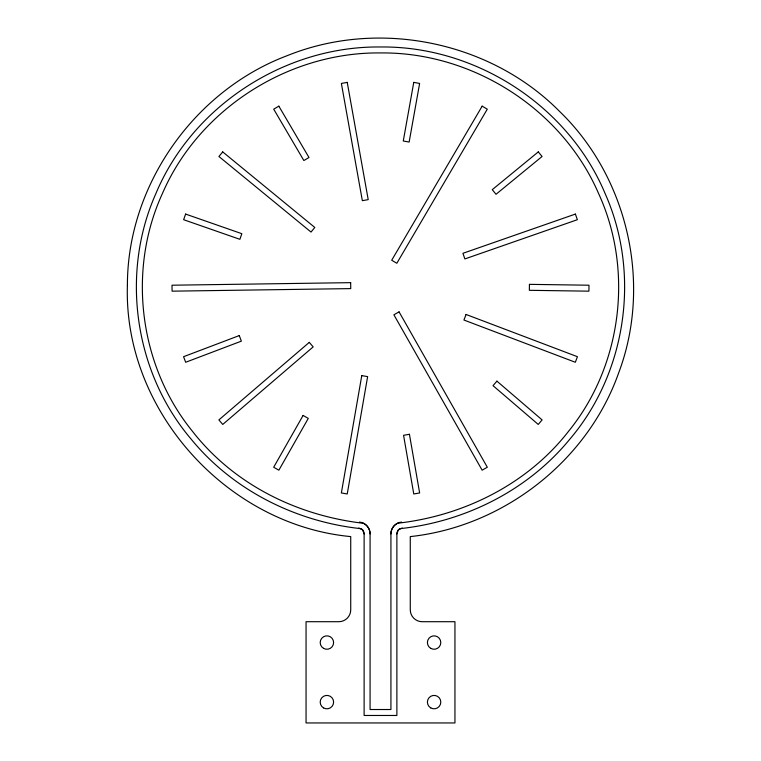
<?xml version="1.0" encoding="UTF-8"?>
<svg xmlns="http://www.w3.org/2000/svg" width="761" height="761" viewBox="0 0 761 761"><rect width="100%" height="100%" fill="white"/><g stroke="black" fill="none" stroke-linecap="round" stroke-linejoin="round"><path stroke-width="1.14" d="M390.926 533.927C390.859 529.494 393.494 525.157 397.508 523.245C463.516 515.891 527.734 484.101 568.809 430.964C621.956 365.404 633.789 270.079 598.546 193.437C561.989 108.89 472.372 51.881 380.5 52.937C288.628 51.881 199.011 108.89 162.454 193.437C127.211 270.079 139.044 365.404 192.191 430.964C233.684 484.434 297.151 515.644 363.615 523.311C367.563 525.242 370.131 529.542 370.074 533.927L370.074 709.518L390.926 709.518L390.926 533.927C390.764 528.001 395.663 522.55 401.57 522.084M396.881 533.927C396.842 531.768 398.07 529.627 400.01 528.657C465.133 521.694 528.067 490.217 569.808 439.192C626.569 372.567 640.781 273.732 605.204 193.779C568.457 105.684 475.711 45.85 380.5 46.982C285.289 45.85 192.543 105.684 155.796 193.779C120.219 273.732 134.431 372.567 191.192 439.192C232.942 490.246 295.915 521.685 361.047 528.686C362.959 529.675 364.158 531.787 364.119 533.927L364.119 715.473L396.881 715.473L396.881 533.794L398.374 529.922L402.198 528.001M359.43 522.084C365.337 522.55 370.236 528.001 370.074 533.927M358.802 528.001L362.626 529.922L364.119 533.927M127.401 285.375C123.368 410.274 226.816 524.938 350.726 536.591L350.726 609.789A11.91 11.91 0 0 1 338.807 621.708L306.055 621.708L306.055 722.95L454.945 722.95L454.945 621.708L422.193 621.708A11.91 11.91 0 0 1 410.274 609.789L410.274 536.591C502.935 526.717 587.178 461.423 618.465 373.432C652.329 284.357 628.015 177.303 559.411 111.249C490.074 41.265 378.645 18.749 287.392 55.591C194.103 90.616 127.296 185.503 127.401 285.375M529.437 284.357L529.352 290.312L588.909 291.168L588.995 285.213L529.437 284.357M361.77 375.601L341.366 492.957L347.235 493.975L367.63 376.628L361.77 375.601M413.765 82.378L403.273 141.004L409.142 142.06L419.625 83.434L413.765 82.378M185.608 214.079L183.639 219.71L239.877 239.315L241.836 233.694L185.608 214.079M466.055 314.464L463.944 320.039L575.326 362.265L577.437 356.7L466.055 314.464M303.097 415.449L273.684 467.235L278.868 470.184L308.281 418.388L303.097 415.449M482.16 106.159L391.706 260.243L396.842 263.258L487.287 109.175L482.16 106.159M222.707 151.896L218.93 156.5L311.021 232.057L314.797 227.453L222.707 151.896M496.914 381.137L493.033 385.665L538.246 424.438L542.117 419.91L496.914 381.137M309.289 342.364L218.883 419.91L222.754 424.438L313.171 346.883L309.289 342.364M538.293 151.896L492.253 189.67L496.029 194.274L542.07 156.5L538.293 151.896M278.84 106.159L273.713 109.175L303.858 160.533L308.995 157.517L278.84 106.159M399.068 311.877L393.894 314.816L482.132 470.184L487.316 467.235L399.068 311.877M239.258 335.582L183.563 356.7L185.674 362.265L241.37 341.147L239.258 335.582M575.392 214.079L462.926 253.308L464.885 258.93L577.361 219.71L575.392 214.079M347.235 82.378L341.375 83.434L362.35 200.685L368.21 199.629L347.235 82.378M409.428 434.284L403.568 435.302L413.765 493.975L419.634 492.957L409.428 434.284M350.659 282.654L172.005 285.213L172.091 291.168L350.745 288.609L350.659 282.654M323.549 707.911A6.697 6.697 0 0 0 333.603 702.108A6.697 6.697 0 0 0 323.549 696.305A6.697 6.697 0 0 0 323.549 707.911M323.549 648.353A6.697 6.697 0 0 0 333.603 642.55A6.697 6.697 0 0 0 323.549 636.748A6.697 6.697 0 0 0 323.549 648.353M430.755 648.353A6.697 6.697 0 0 0 440.8 642.55A6.697 6.697 0 0 0 430.755 636.748A6.697 6.697 0 0 0 430.755 648.353M430.755 707.911A6.697 6.697 0 0 0 440.8 702.108A6.697 6.697 0 0 0 430.755 696.305A6.697 6.697 0 0 0 430.755 707.911"/></g></svg>
